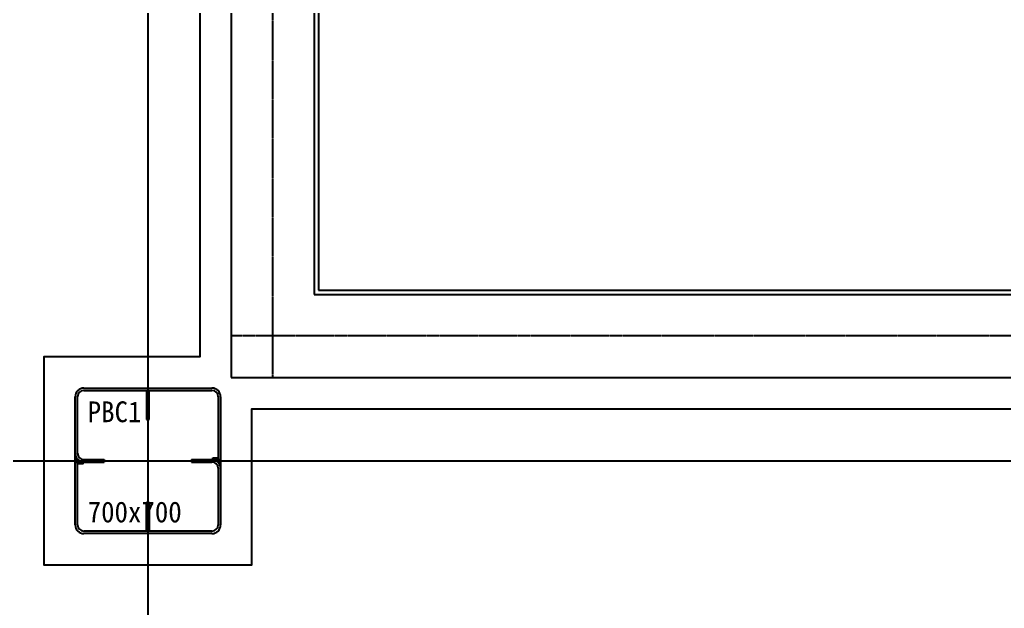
# Model space of a CAD drawing. Extents: x 152195838 to 160350639, y 364657247 to 370318102.
# Drawn here: x 157614330 to 157619067, y 364993323 to 364996152 of the extents above; entities that cross this region are included whole.
import ezdxf

# ---------------------------------------------------------------- set-up
doc = ezdxf.new("R2010")
doc.units = 0
doc.header["$MEASUREMENT"] = 0
doc.linetypes.add('CEN', pattern=[63, 60, -1, 1, -1])
doc.linetypes.add('DASHED', pattern=[0.75, 0.5, -0.25])
doc.layers.get('0').update_dxf_attribs({"linetype": 'CONTINUOUS'})
doc.layers.get('Defpoints').update_dxf_attribs({"linetype": 'CONTINUOUS'})
for name, color, linetype in [('-S-foundation txt', 3, 'CONTINUOUS'), ('4A.TEC CEN 보조1', 14, 'CEN'), ('4A.TEC 마감선 2', 5, 'CONTINUOUS'), ('4A.TEC 벽체 1', 2, 'CONTINUOUS'), ('4A.TEC 벽체 3', 4, 'CONTINUOUS'), ('P-BOX', 3, 'CONTINUOUS')]:
    doc.layers.add(name, color=color, linetype=linetype)
doc.layers.add('DEFPOINT', color=135, linetype='CONTINUOUS', plot=False)
doc.styles.add('돋움체', font='')
doc.styles.get('돋움체').set_extended_font_data('DotumChe')

# ---------------------------------------------------------------- blocks, each defined once
blk = doc.blocks.new('A$C111325cc')
at = {"layer": 'DEFPOINT'}
for p, q in [((171276.3, 244000), (171276.3, 0)), ((0, 97063.2), (324968.6, 97063.2))]:
    blk.add_line(p, q, dxfattribs=at)
blk = doc.blocks.new('PBC1(B2F)')
at = {"layer": 'P-BOX'}
h = blk.add_hatch(color=256, dxfattribs=at)
h.dxf.hatch_style = 1
h.paths.add_polyline_path([(100, 486), (100, 444), (142, 444, -0.414214)])
h = blk.add_hatch(color=256, dxfattribs=at)
h.dxf.hatch_style = 1
h.paths.add_polyline_path([(800, 456), (758, 456, -0.414214), (800, 414)])
at = {"layer": 'Defpoints', "color": 1, "ltscale": 50}
for p, q in [((450, 950), (450, 0)), ((0, 450), (900, 450))]:
    blk.add_line(p, q, dxfattribs=at)
at = {"layer": 'P-BOX', "color": 3, "ltscale": 50}
for p, q in [((444, 788), (444, 648)), ((456, 648), (456, 788)), ((444, 648), (456, 648)), ((100, 444), (240, 444)), ((142, 456), (240, 456)), ((240, 456), (240, 444)), ((660, 456), (800, 456)), ((660, 456), (660, 444)), ((660, 444), (758, 444)), ((444, 112), (444, 252)), ((444, 252), (456, 252)), ((456, 252), (456, 112))]:
    blk.add_line(p, q, dxfattribs=at)
for points in [[(100, 142), (100, 758)], [(112, 486), (112, 758)], [(142, 800), (758, 800)], [(142, 788), (758, 788)], [(788, 758), (788, 456)], [(800, 758), (800, 142)], [(112, 142), (112, 444)], [(112, 444), (137, 444), (137, 435), (112, 435), (112, 444)], [(763, 465), (788, 465), (788, 456), (763, 456), (763, 465)], [(788, 414), (788, 142)], [(758, 112), (142, 112)], [(758, 100), (142, 100)]]:
    blk.add_lwpolyline(points, dxfattribs=at)
for centre, radius, start, end in [((142, 758), 42, 90, 180), ((142, 758), 30, 90, 180), ((758, 758), 42, 0, 90), ((758, 758), 30, 0, 90), ((142, 486), 42, 180, 270), ((142, 486), 30, 180, 270), ((758, 414), 42, 0, 90), ((758, 414), 30, 0, 90), ((142, 142), 42, 180, 270), ((142, 142), 30, 180, 270), ((758, 142), 42, 270, 0), ((758, 142), 30, 270, 0)]:
    blk.add_arc(centre, radius, start, end, dxfattribs=at)
at = {"layer": 'DEFPOINT', "style": '돋움체'}
for s, p in [('PBC1', (160.3, 635.7)), ('700x700', (160.3, 154.3))]:
    blk.add_text(s, height=100, dxfattribs=at).set_placement(p)
blk = doc.blocks.new('B2FCOL')
at = {"layer": '-S-foundation txt', "linetype": 'DASHED'}
blk.add_blockref('PBC1(B2F)', (35050, 11050), dxfattribs=at)

msp = doc.modelspace()

# ---------------------------------------------------------------- linework, layer by layer
at = {"layer": '4A.TEC CEN 보조1'}
for p, q in [((157615547.0046, 364997971.8958), (157615547.0046, 364994431.8958)), ((157621387.0046, 364994631.8958), (157615347.0046, 364994631.8958))]:
    msp.add_line(p, q, dxfattribs=at)
at = {"layer": '4A.TEC 마감선 2'}
for p, q in [((157615767.0046, 364997551.8958), (157615767.0046, 364994851.8958)), ((157615767.0046, 364994851.8958), (157620967.0046, 364994851.8958))]:
    msp.add_line(p, q, dxfattribs=at)
at = {"layer": '4A.TEC 벽체 1'}
for p, q in [((157615347.0046, 364997971.8958), (157615347.0046, 364994431.8958)), ((157615747.0046, 364997571.8958), (157615747.0046, 364994831.8958)), ((157615747.0046, 364994831.8958), (157620987.0046, 364994831.8958)), ((157615347.0046, 364994431.8958), (157621387.0046, 364994431.8958))]:
    msp.add_line(p, q, dxfattribs=at)
at = {"layer": '4A.TEC 벽체 3', "flags": 128}
msp.add_lwpolyline([(157592572.0046, 364994581.8958), (157592572.0046, 364997696.8958), (157615197.0046, 364997696.8958), (157615197.0046, 364994531.8958), (157614447.0046, 364994531.8958), (157614447.0046, 364993531.8958), (157615447.0046, 364993531.8958), (157615447.0046, 364994281.8958), (157625447.0046, 364994281.8958), (157625447.0046, 364993531.8958), (157626447.0046, 364993531.8958), (157626447.0046, 364994531.8958), (157625822.0046, 364994531.8958), (157625822.0046, 364997696.8958)], dxfattribs=at)

# ---------------------------------------------------------------- block references
msp.add_blockref('B2FCOL', (157579447.0046, 364982531.8958))
at = {"layer": 'DEFPOINT'}
msp.add_blockref('A$C111325cc', (157443670.7413, 364896968.7328), dxfattribs=at)

doc.saveas('drawing.dxf')
